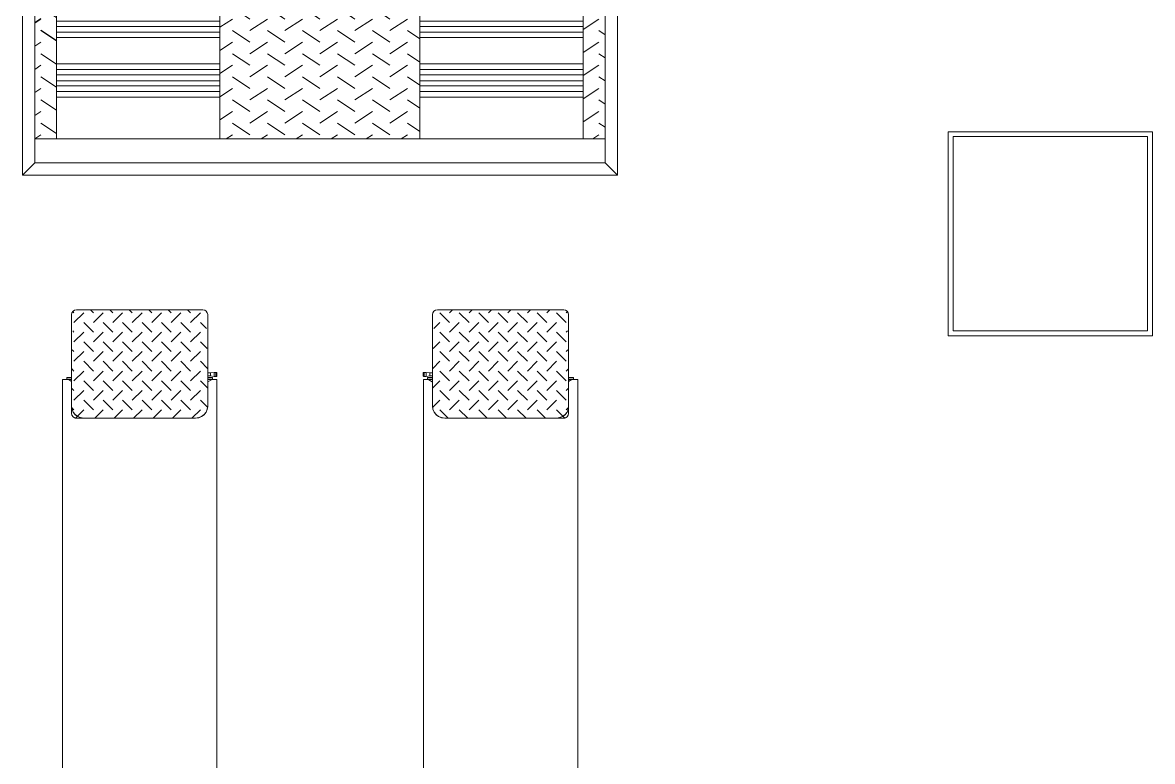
# Model space of a CAD drawing. Extents: x -2012 to 34975, y -1043 to 8321.
# Drawn here: x 1618 to 2082.8, y 835.3 to 1139.4 of the extents above; entities that cross this region are included whole.
import ezdxf

# ---------------------------------------------------------------- set-up
doc = ezdxf.new("R2010")
doc.units = 0
doc.header["$LTSCALE"] = 25
doc.layers.get('0').update_dxf_attribs({"color": 9, "lineweight": 9})
for name, color, linetype, lineweight in [('01', 9, 'Continuous', 9), ('14', 9, 'Continuous', 9), ('B_Ekipman_Zemin', 155, 'Continuous', 9)]:
    doc.layers.add(name, color=color, linetype=linetype, lineweight=lineweight)

# ---------------------------------------------------------------- blocks, each defined once
blk = doc.blocks.new('p-kolon-80x80-vw')
at = {"layer": '01'}
blk.add_lwpolyline([(-40, -40), (-40, 40), (40, 40), (40, -40)], close=True, dxfattribs=at)
blk = doc.blocks.new('4800makaslift')
for p, q in [((14253.2, 12261.5), (14253.2, 12507)), ((14263, 12514.5), (14259.7, 12517.8)), ((14263, 12474.5), (14303, 12514.5)), ((14273.2, 12527), (14793.2, 12527)), ((14343, 12514.5), (14330.5, 12527)), ((14343, 12474.5), (14383, 12514.5)), ((14423, 12514.5), (14410.5, 12527)), ((14423, 12474.5), (14463, 12514.5)), ((14503, 12514.5), (14490.5, 12527)), ((14503, 12474.5), (14543, 12514.5)), ((14583, 12514.5), (14570.5, 12527)), ((14583, 12474.5), (14623, 12514.5)), ((14663, 12514.5), (14650.5, 12527)), ((14663, 12474.5), (14703, 12514.5)), ((14743, 12514.5), (14730.5, 12527)), ((14743, 12474.5), (14783, 12514.5)), ((14813.2, 12261.5), (14813.2, 12507)), ((15738.2, 12261.5), (15738.2, 12507)), ((16278.2, 12527), (15758.2, 12527)), ((15808.3, 12474.5), (15768.3, 12514.5)), ((15808.3, 12514.5), (15820.8, 12527)), ((15888.3, 12474.5), (15848.3, 12514.5)), ((15888.3, 12514.5), (15900.8, 12527)), ((15968.3, 12474.5), (15928.3, 12514.5)), ((15968.3, 12514.5), (15980.8, 12527)), ((16048.3, 12474.5), (16008.3, 12514.5)), ((16048.3, 12514.5), (16060.8, 12527)), ((16128.3, 12474.5), (16088.3, 12514.5)), ((16128.3, 12514.5), (16140.8, 12527)), ((16208.3, 12474.5), (16168.3, 12514.5)), ((16208.3, 12514.5), (16220.8, 12527)), ((16288.3, 12474.5), (16248.3, 12514.5)), ((16288.3, 12514.5), (16291.6, 12517.8)), ((16298.2, 12261.5), (16298.2, 12507)), ((14343, 12434.5), (14303, 12474.5)), ((14423, 12434.5), (14383, 12474.5)), ((14503, 12434.5), (14463, 12474.5)), ((14583, 12434.5), (14543, 12474.5)), ((14663, 12434.5), (14623, 12474.5)), ((14743, 12434.5), (14703, 12474.5)), ((14808.3, 12449.2), (14783, 12474.5)), ((15743, 12449.2), (15768.3, 12474.5)), ((15808.3, 12434.5), (15848.3, 12474.5)), ((15888.3, 12434.5), (15928.3, 12474.5)), ((15968.3, 12434.5), (16008.3, 12474.5)), ((16048.3, 12434.5), (16088.3, 12474.5)), ((16128.3, 12434.5), (16168.3, 12474.5)), ((16208.3, 12434.5), (16248.3, 12474.5)), ((14263, 12434.5), (14257.8, 12439.7)), ((14263, 12394.5), (14303, 12434.5)), ((14343, 12394.5), (14383, 12434.5)), ((14423, 12394.5), (14463, 12434.5)), ((14503, 12394.5), (14543, 12434.5)), ((14583, 12394.5), (14623, 12434.5)), ((14663, 12394.5), (14703, 12434.5)), ((14743, 12394.5), (14783, 12434.5)), ((15808.3, 12394.5), (15768.3, 12434.5)), ((15888.3, 12394.5), (15848.3, 12434.5)), ((15968.3, 12394.5), (15928.3, 12434.5)), ((16048.3, 12394.5), (16008.3, 12434.5)), ((16128.3, 12394.5), (16088.3, 12434.5)), ((16208.3, 12394.5), (16168.3, 12434.5)), ((16288.3, 12394.5), (16248.3, 12434.5)), ((16288.3, 12434.5), (16293.6, 12439.7)), ((14343, 12354.5), (14303, 12394.5)), ((14423, 12354.5), (14383, 12394.5)), ((14503, 12354.5), (14463, 12394.5)), ((14583, 12354.5), (14543, 12394.5)), ((14663, 12354.5), (14623, 12394.5)), ((14743, 12354.5), (14703, 12394.5)), ((14810.3, 12367.1), (14783, 12394.5)), ((15741, 12367.1), (15768.3, 12394.5)), ((15808.3, 12354.5), (15848.3, 12394.5)), ((15888.3, 12354.5), (15928.3, 12394.5)), ((15968.3, 12354.5), (16008.3, 12394.5)), ((16048.3, 12354.5), (16088.3, 12394.5)), ((16128.3, 12354.5), (16168.3, 12394.5)), ((16208.3, 12354.5), (16248.3, 12394.5)), ((14263, 12354.5), (14255.9, 12361.6)), ((14263, 12314.5), (14303, 12354.5)), ((14343, 12314.5), (14383, 12354.5)), ((14423, 12314.5), (14463, 12354.5)), ((14503, 12314.5), (14543, 12354.5)), ((14583, 12314.5), (14623, 12354.5)), ((14663, 12314.5), (14703, 12354.5)), ((14743, 12314.5), (14783, 12354.5)), ((15808.3, 12314.5), (15768.3, 12354.5)), ((15888.3, 12314.5), (15848.3, 12354.5)), ((15968.3, 12314.5), (15928.3, 12354.5)), ((16048.3, 12314.5), (16008.3, 12354.5)), ((16128.3, 12314.5), (16088.3, 12354.5)), ((16208.3, 12314.5), (16168.3, 12354.5)), ((16288.3, 12314.5), (16248.3, 12354.5)), ((16288.3, 12354.5), (16295.5, 12361.6)), ((14263, 12274.5), (14254, 12283.5)), ((14303, 12274.5), (14263, 12234.5)), ((14343, 12274.5), (14303, 12314.5)), ((14383, 12274.5), (14343, 12234.5)), ((14423, 12274.5), (14383, 12314.5)), ((14463, 12274.5), (14423, 12234.5)), ((14503, 12274.5), (14463, 12314.5)), ((14543, 12274.5), (14503, 12234.5)), ((14583, 12274.5), (14543, 12314.5)), ((14623, 12274.5), (14583, 12234.5)), ((14663, 12274.5), (14623, 12314.5)), ((14703, 12274.5), (14663, 12234.5)), ((14743, 12274.5), (14703, 12314.5)), ((14783, 12274.5), (14743, 12234.5)), ((14812.4, 12285.1), (14783, 12314.5)), ((15739, 12285.1), (15768.3, 12314.5)), ((15768.3, 12274.5), (15808.3, 12234.5)), ((15808.3, 12274.5), (15848.3, 12314.5)), ((15848.3, 12274.5), (15888.3, 12234.5)), ((15888.3, 12274.5), (15928.3, 12314.5)), ((15928.3, 12274.5), (15968.3, 12234.5)), ((15968.3, 12274.5), (16008.3, 12314.5)), ((16008.3, 12274.5), (16048.3, 12234.5)), ((16048.3, 12274.5), (16088.3, 12314.5)), ((16088.3, 12274.5), (16128.3, 12234.5)), ((16128.3, 12274.5), (16168.3, 12314.5)), ((16168.3, 12274.5), (16208.3, 12234.5)), ((16208.3, 12274.5), (16248.3, 12314.5)), ((16248.3, 12274.5), (16288.3, 12234.5)), ((16288.3, 12274.5), (16297.4, 12283.5)), ((14253.2, 12239.6), (14215.7, 12239.6)), ((14215.7, 12239.6), (14215.7, 7239.6)), ((14253.2, 12247.6), (14233.2, 12247.6)), ((14233.2, 12247.6), (14233.2, 12239.6)), ((14253.2, 12247), (14235.7, 12247)), ((14239.8, 12239.1), (14253.1, 12231.4)), ((14253.2, 12258.4), (14253.2, 12100)), ((14253.2, 12258.3), (14253.2, 12130.2)), ((14303, 12234.5), (14343, 12194.5)), ((14383, 12234.5), (14423, 12194.5)), ((14463, 12234.5), (14503, 12194.5)), ((14543, 12234.5), (14583, 12194.5)), ((14623, 12234.5), (14663, 12194.5)), ((14703, 12234.5), (14743, 12194.5)), ((14783, 12234.5), (14813.2, 12204.3)), ((14824.1, 12266.5), (14813.2, 12266.5)), ((14813.2, 12261.5), (14813.2, 12129.4)), ((14813.2, 12130.2), (14813.2, 12258.3)), ((14813.2, 12254.5), (14824.1, 12254.5)), ((14833.2, 12247.6), (14813.2, 12247.6)), ((14830.7, 12247), (14813.2, 12247)), ((14850.7, 12239.6), (14813.2, 12239.6)), ((14828.4, 12238.4), (14814, 12230.1)), ((14824.1, 12266.6), (14839.1, 12268.6)), ((14824.1, 12266.6), (14824.1, 12254.5)), ((14839.1, 12252.6), (14824.1, 12254.5)), ((14833.2, 12239.6), (14833.2, 12247.6)), ((14839.1, 12268.6), (14849.1, 12268.6)), ((14839.1, 12268.6), (14839.1, 12252.6)), ((14839.1, 12252.6), (14849.1, 12252.6)), ((14847.1, 12254.6), (14847.1, 12266.6)), ((14850.7, 12239.6), (14850.7, 7239.6)), ((14851.1, 12266.6), (14851.1, 12254.6)), ((15700.3, 12266.6), (15700.3, 12254.6)), ((15700.7, 12239.6), (15700.7, 7239.6)), ((15700.7, 12239.6), (15738.2, 12239.6)), ((15712.3, 12268.6), (15702.3, 12268.6)), ((15712.3, 12252.6), (15702.3, 12252.6)), ((15704.3, 12254.6), (15704.3, 12266.6)), ((15712.3, 12268.6), (15712.3, 12252.6)), ((15727.3, 12266.6), (15712.3, 12268.6)), ((15712.3, 12252.6), (15727.3, 12254.5)), ((15718.2, 12239.6), (15718.2, 12247.6)), ((15718.2, 12247.6), (15738.2, 12247.6)), ((15720.7, 12247), (15738.2, 12247)), ((15722.9, 12238.4), (15737.4, 12230.1)), ((15727.3, 12266.6), (15727.3, 12254.5)), ((15727.3, 12266.5), (15738.2, 12266.5)), ((15738.2, 12254.5), (15727.3, 12254.5)), ((15738.2, 12261.5), (15738.2, 12129.4)), ((15738.2, 12130.2), (15738.2, 12258.3)), ((15768.3, 12234.5), (15738.2, 12204.3)), ((15848.3, 12234.5), (15808.3, 12194.5)), ((15928.3, 12234.5), (15888.3, 12194.5)), ((16008.3, 12234.5), (15968.3, 12194.5)), ((16088.3, 12234.5), (16048.3, 12194.5)), ((16168.3, 12234.5), (16128.3, 12194.5)), ((16248.3, 12234.5), (16208.3, 12194.5)), ((16298.2, 12258.4), (16298.2, 12100)), ((16298.2, 12258.3), (16298.2, 12130.2)), ((16298.2, 12247.6), (16318.2, 12247.6)), ((16298.2, 12247), (16315.7, 12247)), ((16298.2, 12239.6), (16335.7, 12239.6)), ((16311.6, 12239.1), (16298.3, 12231.4)), ((16318.2, 12247.6), (16318.2, 12239.6)), ((16335.7, 12239.6), (16335.7, 10600.3)), ((16335.7, 7239.6), (16335.7, 12239.6)), ((14253.2, 12204.3), (14263, 12194.5)), ((14303, 12194.5), (14263, 12154.5)), ((14383, 12194.5), (14343, 12154.5)), ((14463, 12194.5), (14423, 12154.5)), ((14543, 12194.5), (14503, 12154.5)), ((14623, 12194.5), (14583, 12154.5)), ((14703, 12194.5), (14663, 12154.5)), ((14783, 12194.5), (14743, 12154.5)), ((15768.3, 12194.5), (15808.3, 12154.5)), ((15848.3, 12194.5), (15888.3, 12154.5)), ((15928.3, 12194.5), (15968.3, 12154.5)), ((16008.3, 12194.5), (16048.3, 12154.5)), ((16088.3, 12194.5), (16128.3, 12154.5)), ((16168.3, 12194.5), (16208.3, 12154.5)), ((16248.3, 12194.5), (16288.3, 12154.5)), ((16298.2, 12204.3), (16288.3, 12194.5)), ((14303, 12154.5), (14343, 12114.5)), ((14383, 12154.5), (14423, 12114.5)), ((14463, 12154.5), (14503, 12114.5)), ((14543, 12154.5), (14583, 12114.5)), ((14623, 12154.5), (14663, 12114.5)), ((14703, 12154.5), (14743, 12114.5)), ((14783, 12154.5), (14813.2, 12124.3)), ((15768.3, 12154.5), (15738.2, 12124.3)), ((15848.3, 12154.5), (15808.3, 12114.5)), ((15928.3, 12154.5), (15888.3, 12114.5)), ((16008.3, 12154.5), (15968.3, 12114.5)), ((16088.3, 12154.5), (16048.3, 12114.5)), ((16168.3, 12154.5), (16128.3, 12114.5)), ((16248.3, 12154.5), (16208.3, 12114.5)), ((14253.2, 12124.3), (14263, 12114.5)), ((14303, 12114.5), (14269, 12080.4)), ((14383, 12114.5), (14348.5, 12080)), ((14463, 12114.5), (14428.5, 12080)), ((14543, 12114.5), (14508.5, 12080)), ((14623, 12114.5), (14588.5, 12080)), ((14703, 12114.5), (14668.5, 12080)), ((14783, 12114.5), (14748.5, 12080)), ((14811.5, 12117.5), (14813.2, 12130.2)), ((15739.9, 12117.5), (15738.2, 12130.2)), ((15768.3, 12114.5), (15802.8, 12080)), ((15848.3, 12114.5), (15882.8, 12080)), ((15928.3, 12114.5), (15962.8, 12080)), ((16008.3, 12114.5), (16042.8, 12080)), ((16088.3, 12114.5), (16122.8, 12080)), ((16168.3, 12114.5), (16202.8, 12080)), ((16248.3, 12114.5), (16282.4, 12080.4)), ((16298.2, 12124.3), (16288.3, 12114.5)), ((14268.2, 12080), (14763.2, 12080.1)), ((14273.2, 12080), (14763.2, 12081)), ((14290.2, 12081.8), (14303.2, 12080.1)), ((14308.2, 12080.1), (14308.2, 12080)), ((14308.2, 12080), (14758.2, 12080)), ((16278.2, 12080), (15788.2, 12081)), ((16283.2, 12080), (15788.2, 12080.1)), ((16243.2, 12080), (15793.2, 12080)), ((16243.2, 12080.1), (16243.2, 12080)), ((16261.1, 12081.8), (16248.2, 12080.1))]:
    blk.add_line(p, q)
for points in [[(14253.2, 12130.2), (14254.9, 12117.5), (14259.9, 12105.6), (14267.8, 12095.4), (14278.2, 12087.6), (14290.2, 12082.7), (14303.2, 12081)], [(14253.2, 12129.4), (14254.9, 12116.6), (14259.9, 12104.7), (14267.8, 12094.6), (14278.2, 12086.7), (14290.2, 12081.8)], [(14763.2, 12080.1), (14776.1, 12081.8), (14788.2, 12086.7), (14798.5, 12094.6), (14806.5, 12104.7), (14811.5, 12116.6), (14813.2, 12129.4)], [(14763.2, 12081), (14776.1, 12082.7), (14788.2, 12087.6), (14798.5, 12095.4), (14806.5, 12105.6), (14811.5, 12117.5)], [(15788.2, 12080.1), (15775.2, 12081.8), (15763.2, 12086.7), (15752.8, 12094.6), (15744.9, 12104.7), (15739.9, 12116.6), (15738.2, 12129.4)], [(15788.2, 12081), (15775.2, 12082.7), (15763.2, 12087.6), (15752.8, 12095.4), (15744.9, 12105.6), (15739.9, 12117.5)], [(16298.2, 12130.2), (16296.5, 12117.5), (16291.5, 12105.6), (16283.5, 12095.4), (16273.2, 12087.6), (16261.1, 12082.7), (16248.2, 12081)], [(16298.2, 12129.4), (16296.5, 12116.6), (16291.5, 12104.7), (16283.5, 12094.6), (16273.2, 12086.7), (16261.1, 12081.8)]]:
    blk.add_lwpolyline(points)
for centre, radius, start, end in [((14273.2, 12507), 20, 90, 180), ((14793.2, 12507), 20, 0, 90), ((15758.2, 12507), 20, 90, 180), ((16278.2, 12507), 20, 360, 90), ((14273.2, 12258.4), 20, 171.1197, 180), ((14849.1, 12266.6), 2, 0, 180), ((14849.1, 12254.6), 2, 180, 0), ((15702.3, 12266.6), 2, 360, 180), ((15702.3, 12254.6), 2, 180, 360), ((16278.2, 12258.4), 20, 360, 8.8803), ((14273.2, 12100), 20, 180, 270), ((16278.2, 12100), 20, 270, 360)]:
    blk.add_arc(centre, radius, start, end)
blk = doc.blocks.new('test')
for p, q in [((557660.97, 4356615.75), (557606.97, 4356615.75)), ((557606.97, 4356535.76), (557606.97, 4356615.75)), ((557660.97, 4356535.76), (557660.97, 4356615.75)), ((557658.48, 4356613.25), (557609.47, 4356613.25)), ((557609.47, 4356538.26), (557609.47, 4356613.25)), ((557658.48, 4356538.26), (557658.48, 4356613.25)), ((557609.47, 4356538.26), (557606.97, 4356535.76)), ((557660.97, 4356535.76), (557606.97, 4356535.76)), ((557658.48, 4356538.26), (557609.47, 4356538.26)), ((557658.48, 4356538.26), (557660.97, 4356535.76)), ((557680.97, 4356520.76), (557436.17, 4356520.76)), ((557441.18, 4356515.82), (557436.17, 4356520.76)), ((557680.97, 4356520.76), (557675.81, 4356515.82)), ((557680.97, 4356520.76), (557680.97, 4356396.76)), ((557441.18, 4356515.82), (557675.99, 4356515.82)), ((557441.18, 4356462.83), (557441.18, 4356515.82)), ((557450.12, 4356491.78), (557450.12, 4356511.57)), ((557450.12, 4356511.57), (557517.32, 4356511.57)), ((557517.32, 4356511.57), (557517.32, 4356491.78)), ((557599.64, 4356491.78), (557599.64, 4356511.57)), ((557599.64, 4356511.57), (557666.84, 4356511.57)), ((557666.84, 4356511.57), (557666.84, 4356491.78)), ((557675.81, 4356515.82), (557675.81, 4356462.76)), ((557517.32, 4356509.18), (557450.12, 4356509.18)), ((557666.84, 4356509.18), (557599.64, 4356509.18)), ((557517.32, 4356504.47), (557450.12, 4356504.47)), ((557666.84, 4356504.47), (557599.64, 4356504.47)), ((557517.32, 4356499.76), (557450.12, 4356499.76)), ((557666.84, 4356499.76), (557599.64, 4356499.76)), ((557517.32, 4356495.04), (557450.12, 4356495.04)), ((557666.84, 4356495.04), (557599.64, 4356495.04)), ((557517.32, 4356491.78), (557450.12, 4356491.78)), ((557666.84, 4356491.78), (557599.64, 4356491.78)), ((557441.18, 4356482.52), (557675.81, 4356482.52)), ((557441.18, 4356478.62), (557443.7, 4356480.29)), ((557447.53, 4356482.52), (557450.14, 4356480.8)), ((557450.14, 4356411.77), (557450.14, 4356482.52)), ((557517.33, 4356411.77), (557517.33, 4356482.52)), ((557517.33, 4356482.52), (557517.33, 4356482.13)), ((557517.33, 4356476.69), (557522.48, 4356480.09)), ((557517.33, 4356476.69), (557522.48, 4356480.09)), ((557526, 4356482.52), (557529.68, 4356480.09)), ((557527.11, 4356481.79), (557529.68, 4356480.09)), ((557529.68, 4356475.33), (557536.88, 4356480.09)), ((557529.68, 4356475.33), (557536.88, 4356480.09)), ((557540.41, 4356482.52), (557544.09, 4356480.09)), ((557541.52, 4356481.79), (557544.09, 4356480.09)), ((557544.09, 4356475.33), (557551.29, 4356480.09)), ((557544.09, 4356475.33), (557551.29, 4356480.09)), ((557554.82, 4356482.52), (557558.5, 4356480.09)), ((557555.92, 4356481.79), (557558.5, 4356480.09)), ((557558.5, 4356475.33), (557565.7, 4356480.09)), ((557558.5, 4356475.33), (557565.7, 4356480.09)), ((557569.22, 4356482.52), (557572.9, 4356480.09)), ((557570.33, 4356481.79), (557572.9, 4356480.09)), ((557572.9, 4356475.33), (557580.1, 4356480.09)), ((557572.9, 4356475.33), (557580.1, 4356480.09)), ((557583.63, 4356482.52), (557587.31, 4356480.09)), ((557584.74, 4356481.79), (557587.31, 4356480.09)), ((557587.31, 4356475.33), (557594.51, 4356480.09)), ((557587.31, 4356475.33), (557594.51, 4356480.09)), ((557598.04, 4356482.52), (557599.66, 4356481.45)), ((557599.14, 4356481.79), (557599.66, 4356481.45)), ((557599.66, 4356411.77), (557599.66, 4356482.52)), ((557599.66, 4356482.13), (557599.66, 4356482.52)), ((557666.85, 4356411.77), (557666.85, 4356482.52)), ((557666.85, 4356475.84), (557673.28, 4356480.09)), ((557443.7, 4356475.53), (557450.14, 4356471.28)), ((557517.33, 4356476.69), (557517.33, 4356463.1)), ((557522.48, 4356475.33), (557529.68, 4356470.58)), ((557522.48, 4356475.33), (557529.68, 4356470.58)), ((557536.88, 4356475.33), (557544.09, 4356470.58)), ((557536.88, 4356475.33), (557544.09, 4356470.58)), ((557551.29, 4356475.33), (557558.5, 4356470.58)), ((557551.29, 4356475.33), (557558.5, 4356470.58)), ((557565.7, 4356475.33), (557572.9, 4356470.58)), ((557565.7, 4356475.33), (557572.9, 4356470.58)), ((557580.1, 4356475.33), (557587.31, 4356470.58)), ((557580.1, 4356475.33), (557587.31, 4356470.58)), ((557594.51, 4356475.33), (557599.66, 4356471.94)), ((557594.51, 4356475.33), (557599.66, 4356471.94)), ((557599.66, 4356463.1), (557599.66, 4356476.69)), ((557673.28, 4356475.33), (557675.81, 4356473.67)), ((557441.18, 4356469.11), (557443.7, 4356470.77)), ((557517.33, 4356467.18), (557522.48, 4356470.58)), ((557529.68, 4356465.82), (557536.88, 4356470.58)), ((557544.09, 4356465.82), (557551.29, 4356470.58)), ((557558.5, 4356465.82), (557565.7, 4356470.58)), ((557572.9, 4356465.82), (557580.1, 4356470.58)), ((557587.31, 4356465.82), (557594.51, 4356470.58)), ((557666.85, 4356466.33), (557673.28, 4356470.58)), ((557443.7, 4356466.01), (557450.14, 4356461.76)), ((557450.14, 4356467.03), (557517.33, 4356467.03)), ((557522.48, 4356465.82), (557529.68, 4356461.06)), ((557536.88, 4356465.82), (557544.09, 4356461.06)), ((557551.29, 4356465.82), (557558.5, 4356461.06)), ((557565.7, 4356465.82), (557572.9, 4356461.06)), ((557580.1, 4356465.82), (557587.31, 4356461.06)), ((557594.51, 4356465.82), (557599.66, 4356462.42)), ((557599.66, 4356467.03), (557666.85, 4356467.03)), ((557673.28, 4356465.82), (557675.81, 4356464.15)), ((557436.16, 4356462.83), (557441.18, 4356462.76)), ((557441.17, 4356411.75), (557441.18, 4356462.76)), ((557441.18, 4356401.81), (557441.18, 4356462.76)), ((557441.18, 4356459.59), (557443.7, 4356461.25)), ((557441.18, 4356459.39), (557443.7, 4356461.06)), ((557450.14, 4356464.76), (557517.33, 4356464.76)), ((557517.33, 4356462.5), (557450.14, 4356462.5)), ((557517.33, 4356457.66), (557522.48, 4356461.06)), ((557517.33, 4356457.66), (557522.48, 4356461.06)), ((557527.11, 4356462.76), (557529.68, 4356461.06)), ((557529.68, 4356456.3), (557536.88, 4356461.06)), ((557529.68, 4356456.3), (557536.88, 4356461.06)), ((557541.52, 4356462.76), (557544.09, 4356461.06)), ((557544.09, 4356456.3), (557551.29, 4356461.06)), ((557544.09, 4356456.3), (557551.29, 4356461.06)), ((557555.92, 4356462.76), (557558.5, 4356461.06)), ((557558.5, 4356456.3), (557565.7, 4356461.06)), ((557558.5, 4356456.3), (557565.7, 4356461.06)), ((557570.33, 4356462.76), (557572.9, 4356461.06)), ((557572.9, 4356456.3), (557580.1, 4356461.06)), ((557572.9, 4356456.3), (557580.1, 4356461.06)), ((557584.74, 4356462.76), (557587.31, 4356461.06)), ((557587.31, 4356456.3), (557594.51, 4356461.06)), ((557587.31, 4356456.3), (557594.51, 4356461.06)), ((557599.14, 4356462.76), (557599.66, 4356462.42)), ((557599.66, 4356464.76), (557666.85, 4356464.76)), ((557666.85, 4356462.5), (557599.66, 4356462.5)), ((557666.85, 4356456.81), (557673.28, 4356461.06)), ((557666.85, 4356456.81), (557673.28, 4356461.06)), ((557675.81, 4356462.76), (557675.81, 4356401.81)), ((557675.81, 4356462.76), (557675.81, 4356411.8)), ((557680.97, 4356462.76), (557675.81, 4356462.76)), ((557443.7, 4356456.5), (557450.14, 4356452.25)), ((557443.7, 4356456.3), (557450.14, 4356452.05)), ((557450.14, 4356460.23), (557517.33, 4356460.23)), ((557450.14, 4356457.96), (557517.33, 4356457.96)), ((557450.14, 4356444.06), (557450.14, 4356457.66)), ((557450.14, 4356455.7), (557517.33, 4356455.7)), ((557517.33, 4356457.66), (557517.33, 4356444.06)), ((557522.48, 4356456.3), (557529.68, 4356451.54)), ((557522.48, 4356456.3), (557529.68, 4356451.54)), ((557536.88, 4356456.3), (557544.09, 4356451.54)), ((557536.88, 4356456.3), (557544.09, 4356451.54)), ((557551.29, 4356456.3), (557558.5, 4356451.54)), ((557551.29, 4356456.3), (557558.5, 4356451.54)), ((557565.7, 4356456.3), (557572.9, 4356451.54)), ((557565.7, 4356456.3), (557572.9, 4356451.54)), ((557580.1, 4356456.3), (557587.31, 4356451.54)), ((557580.1, 4356456.3), (557587.31, 4356451.54)), ((557594.51, 4356456.3), (557599.66, 4356452.9)), ((557594.51, 4356456.3), (557599.66, 4356452.9)), ((557599.66, 4356460.23), (557666.85, 4356460.23)), ((557599.66, 4356457.96), (557666.85, 4356457.96)), ((557599.66, 4356444.06), (557599.66, 4356457.66)), ((557599.66, 4356455.7), (557666.85, 4356455.7)), ((557666.85, 4356457.66), (557666.85, 4356444.06)), ((557673.28, 4356456.3), (557675.81, 4356454.63)), ((557441.18, 4356449.87), (557443.7, 4356451.54)), ((557517.33, 4356453.43), (557450.14, 4356453.43)), ((557517.33, 4356448.14), (557522.48, 4356451.54)), ((557529.68, 4356446.78), (557536.88, 4356451.54)), ((557544.09, 4356446.78), (557551.29, 4356451.54)), ((557558.5, 4356446.78), (557565.7, 4356451.54)), ((557572.9, 4356446.78), (557580.1, 4356451.54)), ((557587.31, 4356446.78), (557594.51, 4356451.54)), ((557666.85, 4356453.43), (557599.66, 4356453.43)), ((557666.85, 4356447.29), (557673.28, 4356451.54)), ((557443.7, 4356446.78), (557450.14, 4356442.53)), ((557522.48, 4356446.78), (557529.68, 4356442.02)), ((557536.88, 4356446.78), (557544.09, 4356442.02)), ((557551.29, 4356446.78), (557558.5, 4356442.02)), ((557565.7, 4356446.78), (557572.9, 4356442.02)), ((557580.1, 4356446.78), (557587.31, 4356442.02)), ((557594.51, 4356446.78), (557599.66, 4356443.38)), ((557673.28, 4356446.78), (557675.81, 4356445.12)), ((557441.18, 4356440.36), (557443.7, 4356442.02)), ((557450.14, 4356442.57), (557517.33, 4356442.57)), ((557517.33, 4356438.62), (557522.48, 4356442.02)), ((557529.68, 4356437.26), (557536.88, 4356442.02)), ((557544.09, 4356437.26), (557551.29, 4356442.02)), ((557558.5, 4356437.26), (557565.7, 4356442.02)), ((557572.9, 4356437.26), (557580.1, 4356442.02)), ((557587.31, 4356437.26), (557594.51, 4356442.02)), ((557599.66, 4356442.57), (557666.85, 4356442.57)), ((557666.85, 4356437.77), (557673.28, 4356442.02)), ((557443.7, 4356437.26), (557450.14, 4356433.01)), ((557450.14, 4356440.31), (557517.33, 4356440.31)), ((557450.14, 4356438.04), (557517.33, 4356438.04)), ((557522.48, 4356437.26), (557529.68, 4356432.5)), ((557536.88, 4356437.26), (557544.09, 4356432.5)), ((557551.29, 4356437.26), (557558.5, 4356432.5)), ((557565.7, 4356437.26), (557572.9, 4356432.5)), ((557580.1, 4356437.26), (557587.31, 4356432.5)), ((557594.51, 4356437.26), (557599.66, 4356433.86)), ((557599.66, 4356440.31), (557666.85, 4356440.31)), ((557599.66, 4356438.04), (557666.85, 4356438.04)), ((557673.28, 4356437.26), (557675.81, 4356435.6)), ((557441.18, 4356430.84), (557443.7, 4356432.5)), ((557450.14, 4356435.6), (557517.33, 4356435.6)), ((557450.14, 4356433.51), (557517.33, 4356433.51)), ((557517.33, 4356429.11), (557522.48, 4356432.5)), ((557529.68, 4356427.75), (557536.88, 4356432.5)), ((557544.09, 4356427.75), (557551.29, 4356432.5)), ((557558.5, 4356427.75), (557565.7, 4356432.5)), ((557572.9, 4356427.75), (557580.1, 4356432.5)), ((557587.31, 4356427.75), (557594.51, 4356432.5)), ((557599.66, 4356435.6), (557666.85, 4356435.6)), ((557599.66, 4356433.51), (557666.85, 4356433.51)), ((557666.85, 4356428.26), (557673.28, 4356432.5)), ((557450.14, 4356431.24), (557517.33, 4356431.24)), ((557450.14, 4356416.87), (557450.14, 4356430.46)), ((557517.33, 4356428.97), (557450.14, 4356428.97)), ((557517.33, 4356430.46), (557517.33, 4356416.87)), ((557599.66, 4356431.24), (557666.85, 4356431.24)), ((557599.66, 4356416.87), (557599.66, 4356430.46)), ((557666.85, 4356428.97), (557599.66, 4356428.97)), ((557666.85, 4356430.46), (557666.85, 4356416.87)), ((557443.7, 4356427.75), (557450.14, 4356423.5)), ((557522.48, 4356427.75), (557529.68, 4356422.99)), ((557536.88, 4356427.75), (557544.09, 4356422.99)), ((557551.29, 4356427.75), (557558.5, 4356422.99)), ((557565.7, 4356427.75), (557572.9, 4356422.99)), ((557580.1, 4356427.75), (557587.31, 4356422.99)), ((557594.51, 4356427.75), (557599.66, 4356424.35)), ((557673.28, 4356427.75), (557675.81, 4356426.08)), ((557441.18, 4356421.32), (557443.7, 4356422.99)), ((557517.33, 4356419.59), (557522.48, 4356422.99)), ((557529.68, 4356418.23), (557536.88, 4356422.99)), ((557544.09, 4356418.23), (557551.29, 4356422.99)), ((557558.5, 4356418.23), (557565.7, 4356422.99)), ((557572.9, 4356418.23), (557580.1, 4356422.99)), ((557587.31, 4356418.23), (557594.51, 4356422.99)), ((557666.85, 4356418.74), (557673.28, 4356422.99)), ((557443.7, 4356418.23), (557450.14, 4356413.98)), ((557522.48, 4356418.23), (557529.68, 4356413.47)), ((557536.88, 4356418.23), (557544.09, 4356413.47)), ((557551.29, 4356418.23), (557558.5, 4356413.47)), ((557565.7, 4356418.23), (557572.9, 4356413.47)), ((557580.1, 4356418.23), (557587.31, 4356413.47)), ((557594.51, 4356418.23), (557599.66, 4356414.83)), ((557673.28, 4356418.23), (557675.81, 4356416.56)), ((557441.18, 4356411.8), (557443.7, 4356413.47)), ((557675.81, 4356411.77), (557441.18, 4356411.77)), ((557675.81, 4356411.77), (557441.18, 4356411.77)), ((557519.91, 4356411.77), (557522.48, 4356413.47)), ((557534.31, 4356411.77), (557536.88, 4356413.47)), ((557548.72, 4356411.77), (557551.29, 4356413.47)), ((557563.13, 4356411.77), (557565.7, 4356413.47)), ((557577.53, 4356411.77), (557580.1, 4356413.47)), ((557591.94, 4356411.77), (557594.51, 4356413.47)), ((557670.71, 4356411.77), (557673.28, 4356413.47)), ((557675.81, 4356401.81), (557675.81, 4356411.8)), ((557441.18, 4356401.81), (557436.17, 4356396.76)), ((557675.81, 4356401.81), (557441.18, 4356401.81)), ((557675.81, 4356401.81), (557680.97, 4356396.76)), ((557680.97, 4356396.76), (557436.17, 4356396.76))]:
    blk.add_line(p, q)
at = {"lineweight": 0}
blk.add_line((557436.17, 4356520.76), (557436.17, 4356396.76), dxfattribs=at)

msp = doc.modelspace()

# ---------------------------------------------------------------- linework, layer by layer
at = {"layer": '14'}
msp.add_lwpolyline([(1998.84, 1094.5), (2082.84, 1094.5), (2082.84, 1010.5), (1998.84, 1010.5)], close=True, dxfattribs=at)

# ---------------------------------------------------------------- block references
msp.add_blockref('p-kolon-80x80-vw', (2040.84, 1052.5))
at = {"layer": 'B_Ekipman_Zemin'}
msp.add_blockref('test', (-555818.17, -4355320.17), dxfattribs=at)
at = {"layer": 'B_Ekipman_Zemin', "xscale": 0.1, "yscale": 0.1, "zscale": 0.1}
msp.add_blockref('4800makaslift', (212.83, -231.46), dxfattribs=at)

doc.saveas('drawing.dxf')
